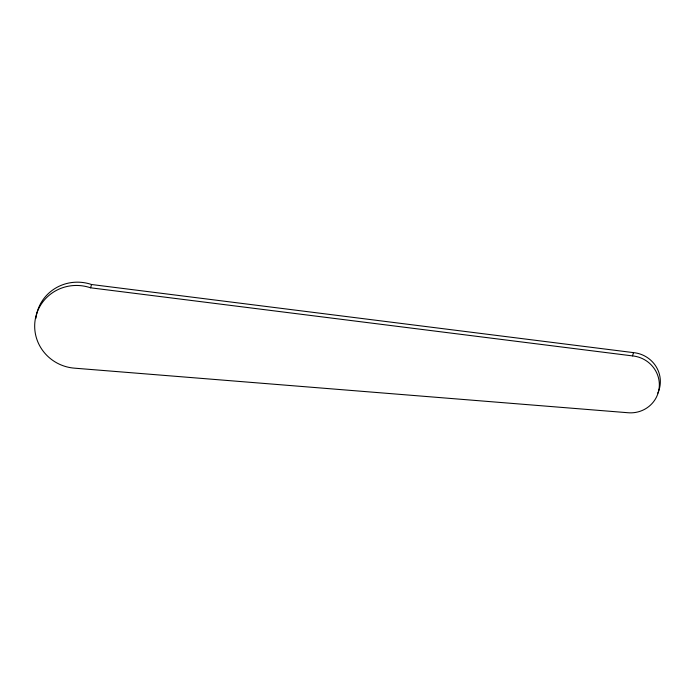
<?xml version="1.0" encoding="UTF-8"?>
<svg xmlns="http://www.w3.org/2000/svg" width="695" height="695" viewBox="0 0 695 695"><rect width="100%" height="100%" fill="white"/><g stroke="black" fill="none" stroke-linecap="round" stroke-linejoin="round"><path stroke-width="1.04" d="M90.558 287.799L632.511 355.901A29.338 28.469 17 0 1 659.251 387.15A29.338 28.469 17 0 1 627.654 412.708L74.617 368.176A42.577 41.318 17 0 1 35.445 318.345A42.577 41.318 17 0 1 90.558 287.799L91.566 284.516L633.51 352.626A29.338 28.469 17 0 1 657.818 393.092M632.511 355.901L633.51 352.626M35.94 318.284A42.577 41.318 17 0 1 91.566 284.516"/></g></svg>
